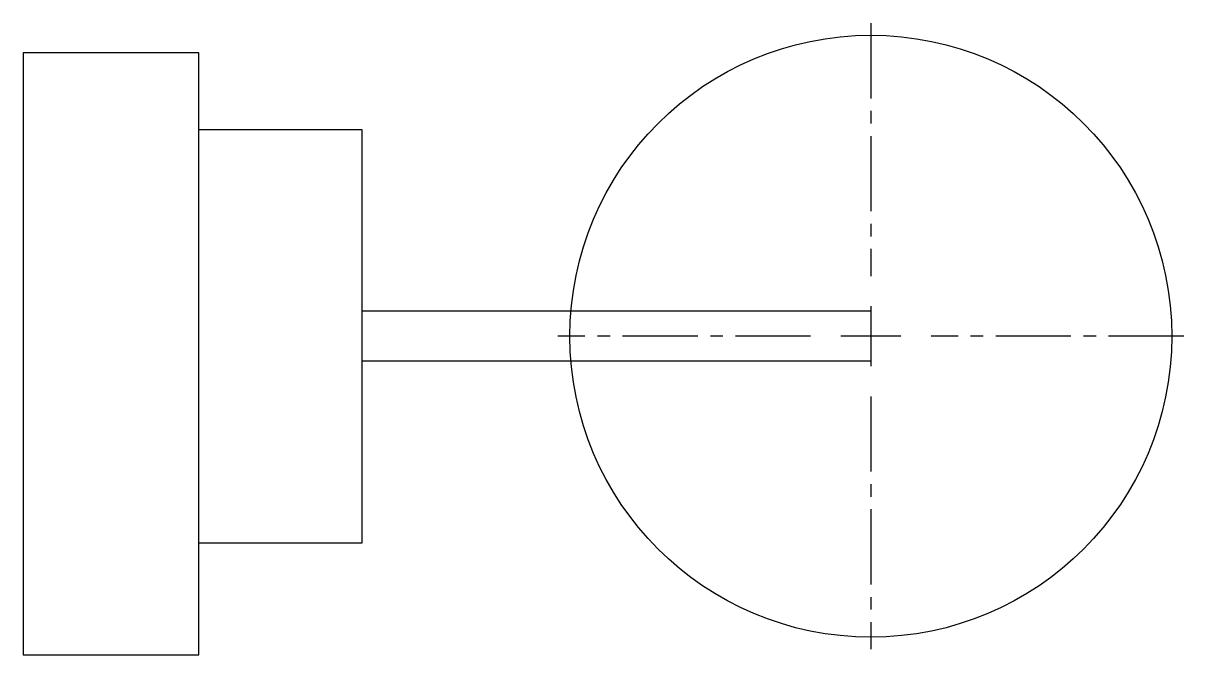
# Model space of a CAD drawing. Header units: inches. Extents: x 462.1 to 473.6, y -165.6 to -159.3.
import ezdxf

# ---------------------------------------------------------------- set-up
doc = ezdxf.new("R2010")
doc.units = ezdxf.units.IN
doc.header["$MEASUREMENT"] = 0
doc.linetypes.add('CENTER2', pattern=[1.125, 0.75, -0.125, 0.125, -0.125])
doc.layers.add('E101-Electrical-1st-floor', color=1, linetype='Continuous', lineweight=9)

msp = doc.modelspace()

# ---------------------------------------------------------------- linework, layer by layer
at = {"layer": 'E101-Electrical-1st-floor', "linetype": 'CENTER2', "lineweight": 30}
for p, q in [((470.522, -159.29), (470.522, -161.81)), ((469.922, -162.41), (467.402, -162.41)), ((473.642, -162.41), (471.122, -162.41)), ((470.522, -163.01), (470.522, -165.53))]:
    msp.add_line(p, q, dxfattribs=at)
at = {"layer": 'E101-Electrical-1st-floor', "lineweight": 30}
for p, q in [((463.822, -159.586), (462.072, -159.586)), ((462.072, -159.586), (462.072, -165.586)), ((463.822, -165.586), (463.822, -159.586)), ((463.822, -160.348), (465.447, -160.348)), ((463.822, -164.473), (463.822, -160.348)), ((465.447, -160.348), (465.447, -164.473)), ((470.522, -162.16), (465.447, -162.16)), ((470.522, -162.66), (465.447, -162.66)), ((465.447, -164.473), (463.822, -164.473)), ((462.072, -165.586), (463.822, -165.586))]:
    msp.add_line(p, q, dxfattribs=at)
at = {"layer": 'E101-Electrical-1st-floor', "linetype": 'Continuous', "lineweight": 30}
for p, q in [((470.522, -162.11), (470.522, -162.71)), ((470.822, -162.41), (470.222, -162.41))]:
    msp.add_line(p, q, dxfattribs=at)
at = {"layer": 'E101-Electrical-1st-floor', "lineweight": 30}
msp.add_circle((470.522, -162.41), 3, dxfattribs=at)

doc.saveas('drawing.dxf')
